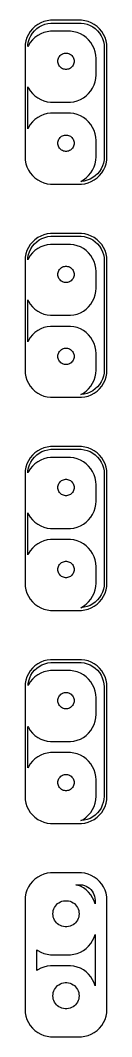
# Model space of a CAD drawing. Header units: metres. Extents: x -8 to 8, y 180 to 366.
import ezdxf

# ---------------------------------------------------------------- set-up
doc = ezdxf.new("R2010")
doc.units = ezdxf.units.M

msp = doc.modelspace()

# ---------------------------------------------------------------- linework, layer by layer
for p, q in [((-5.68712, 364.853), (-6.14484, 364.423)), ((-5.17912, 365.222), (-5.68712, 364.853)), ((-5.36839, 364.467), (-4.91121, 364.799)), ((-4.62889, 365.524), (-5.17912, 365.222)), ((-4.91121, 364.799), (-4.416, 365.072)), ((-4.04507, 365.755), (-4.62889, 365.524)), ((-4.416, 365.072), (-3.89056, 365.28)), ((-3.4369, 365.911), (-4.04507, 365.755)), ((-3.89056, 365.28), (-3.3432, 365.42)), ((-2.81395, 365.99), (-3.4369, 365.911)), ((-3.3432, 365.42), (-2.78255, 365.491)), ((2.81395, 365.99), (-2.81395, 365.99)), ((-2.78255, 365.491), (2.78255, 365.491)), ((2.78255, 365.491), (3.3432, 365.42)), ((3.4369, 365.911), (2.81395, 365.99)), ((3.3432, 365.42), (3.89056, 365.28)), ((4.04507, 365.755), (3.4369, 365.911)), ((3.89056, 365.28), (4.416, 365.072)), ((4.62889, 365.524), (4.04507, 365.755)), ((4.416, 365.072), (4.91121, 364.799)), ((5.17912, 365.222), (4.62889, 365.524)), ((4.91121, 364.799), (5.36839, 364.467)), ((5.68712, 364.853), (5.17912, 365.222)), ((6.14484, 364.423), (5.68712, 364.853)), ((-7.14888, 362.841), (-7.34291, 362.243)), ((-6.88153, 363.409), (-7.14888, 362.841)), ((-6.54507, 363.939), (-6.88153, 363.409)), ((-6.68399, 362.657), (-6.44337, 363.168)), ((-6.14484, 364.423), (-6.54507, 363.939)), ((-6.44337, 363.168), (-6.14056, 363.645)), ((-5.68712, 362.853), (-6.14484, 362.423)), ((-6.14056, 363.645), (-5.78035, 364.08)), ((-5.78035, 364.08), (-5.36839, 364.467)), ((-5.17912, 363.222), (-5.68712, 362.853)), ((-4.62889, 363.524), (-5.17912, 363.222)), ((-4.04507, 363.755), (-4.62889, 363.524)), ((-3.4369, 363.911), (-4.04507, 363.755)), ((-2.81395, 363.99), (-3.4369, 363.911)), ((0.81395, 363.99), (-2.81395, 363.99)), ((1.4369, 363.911), (0.81395, 363.99)), ((2.04507, 363.755), (1.4369, 363.911)), ((2.62889, 363.524), (2.04507, 363.755)), ((3.17912, 363.222), (2.62889, 363.524)), ((3.68712, 362.853), (3.17912, 363.222)), ((4.14484, 362.423), (3.68712, 362.853)), ((5.36839, 364.467), (5.78035, 364.08)), ((5.78035, 364.08), (6.14056, 363.645)), ((6.14056, 363.645), (6.44337, 363.168)), ((6.54507, 363.939), (6.14484, 364.423)), ((6.44337, 363.168), (6.68399, 362.657)), ((6.88153, 363.409), (6.54507, 363.939)), ((7.14888, 362.841), (6.88153, 363.409)), ((7.34291, 362.243), (7.14888, 362.841)), ((-7.46057, 361.627), (-7.5, 361)), ((-7.5, 361), (-7.5, 341)), ((-7.34291, 362.243), (-7.46057, 361.627)), ((-6.98859, 361.181), (-6.96451, 361.564)), ((-6.88153, 361.409), (-6.98859, 361.181)), ((-6.96451, 361.564), (-6.85861, 362.119)), ((-6.54507, 361.939), (-6.88153, 361.409)), ((-6.85861, 362.119), (-6.68399, 362.657)), ((-6.14484, 362.423), (-6.54507, 361.939)), ((4.54507, 361.939), (4.14484, 362.423)), ((4.88153, 361.409), (4.54507, 361.939)), ((5.14888, 360.841), (4.88153, 361.409)), ((5.34291, 360.243), (5.14888, 360.841)), ((6.68399, 362.657), (6.85861, 362.119)), ((6.85861, 362.119), (6.96451, 361.564)), ((6.96451, 361.564), (7, 361)), ((7, 361), (7, 341)), ((7.46057, 361.627), (7.34291, 362.243)), ((7.5, 361), (7.46057, 361.627)), ((7.5, 341), (7.5, 361)), ((-1.45287, 358.873), (-1.39465, 359.052)), ((-1.39465, 359.052), (-1.31445, 359.223)), ((-1.31445, 359.223), (-1.21352, 359.382)), ((-1.21352, 359.382), (-1.09344, 359.527)), ((-1.09344, 359.527), (-0.956131, 359.656)), ((-0.956131, 359.656), (-0.803726, 359.766)), ((-0.803726, 359.766), (-0.638657, 359.857)), ((-0.638657, 359.857), (-0.463516, 359.927)), ((-0.463516, 359.927), (-0.281067, 359.973)), ((-0.281067, 359.973), (-0.094177, 359.997)), ((-0.094177, 359.997), (0.094177, 359.997)), ((0.094177, 359.997), (0.281067, 359.973)), ((0.281067, 359.973), (0.463516, 359.927)), ((0.463516, 359.927), (0.638657, 359.857)), ((0.638657, 359.857), (0.803726, 359.766)), ((0.803726, 359.766), (0.956131, 359.656)), ((0.956131, 359.656), (1.09344, 359.527)), ((1.09344, 359.527), (1.21352, 359.382)), ((1.21352, 359.382), (1.31445, 359.223)), ((1.31445, 359.223), (1.39465, 359.052)), ((1.39465, 359.052), (1.45287, 358.873)), ((5.46057, 359.627), (5.34291, 360.243)), ((5.5, 359), (5.46057, 359.627)), ((5.5, 356), (5.5, 359)), ((-1.5, 358.5), (-1.48816, 358.688)), ((-1.48816, 358.312), (-1.5, 358.5)), ((-1.48816, 358.688), (-1.45287, 358.873)), ((-1.45287, 358.127), (-1.48816, 358.312)), ((-1.39465, 357.948), (-1.45287, 358.127)), ((-1.31445, 357.777), (-1.39465, 357.948)), ((-1.21352, 357.618), (-1.31445, 357.777)), ((-1.09344, 357.473), (-1.21352, 357.618)), ((-0.956131, 357.344), (-1.09344, 357.473)), ((-0.803726, 357.234), (-0.956131, 357.344)), ((-0.638657, 357.143), (-0.803726, 357.234)), ((-0.463516, 357.073), (-0.638657, 357.143)), ((0.638657, 357.143), (0.463516, 357.073)), ((0.803726, 357.234), (0.638657, 357.143)), ((0.956131, 357.344), (0.803726, 357.234)), ((1.09344, 357.473), (0.956131, 357.344)), ((1.21352, 357.618), (1.09344, 357.473)), ((1.31445, 357.777), (1.21352, 357.618)), ((1.39465, 357.948), (1.31445, 357.777)), ((1.45287, 358.127), (1.39465, 357.948)), ((1.45287, 358.873), (1.48816, 358.688)), ((1.48816, 358.312), (1.45287, 358.127)), ((1.48816, 358.688), (1.5, 358.5)), ((1.5, 358.5), (1.48816, 358.312)), ((-0.281067, 357.027), (-0.463516, 357.073)), ((-0.094177, 357.003), (-0.281067, 357.027)), ((0.094177, 357.003), (-0.094177, 357.003)), ((0.281067, 357.027), (0.094177, 357.003)), ((0.463516, 357.073), (0.281067, 357.027)), ((5.34291, 354.757), (5.46057, 355.373)), ((5.46057, 355.373), (5.5, 356)), ((-7, 346.157), (-7, 353.843)), ((-7, 353.843), (-6.88153, 353.591)), ((-6.88153, 353.591), (-6.54507, 353.061)), ((4.54507, 353.061), (4.88153, 353.591)), ((4.88153, 353.591), (5.14888, 354.159)), ((5.14888, 354.159), (5.34291, 354.757)), ((-6.54507, 353.061), (-6.14484, 352.577)), ((-6.14484, 352.577), (-5.68712, 352.147)), ((-5.68712, 352.147), (-5.17912, 351.778)), ((-5.17912, 351.778), (-4.62889, 351.476)), ((2.62889, 351.476), (3.17912, 351.778)), ((3.17912, 351.778), (3.68712, 352.147)), ((3.68712, 352.147), (4.14484, 352.577)), ((4.14484, 352.577), (4.54507, 353.061)), ((-4.62889, 351.476), (-4.04507, 351.245)), ((-4.04507, 351.245), (-3.4369, 351.089)), ((-3.4369, 351.089), (-2.81395, 351.01)), ((-2.81395, 351.01), (0.81395, 351.01)), ((0.81395, 351.01), (1.4369, 351.089)), ((1.4369, 351.089), (2.04507, 351.245)), ((2.04507, 351.245), (2.62889, 351.476)), ((-5.68712, 347.853), (-6.14484, 347.423)), ((-5.17912, 348.222), (-5.68712, 347.853)), ((-4.62889, 348.524), (-5.17912, 348.222)), ((-4.04507, 348.755), (-4.62889, 348.524)), ((-3.4369, 348.911), (-4.04507, 348.755)), ((-2.81395, 348.99), (-3.4369, 348.911)), ((0.81395, 348.99), (-2.81395, 348.99)), ((1.4369, 348.911), (0.81395, 348.99)), ((2.04507, 348.755), (1.4369, 348.911)), ((2.62889, 348.524), (2.04507, 348.755)), ((3.17912, 348.222), (2.62889, 348.524)), ((3.68712, 347.853), (3.17912, 348.222)), ((4.14484, 347.423), (3.68712, 347.853)), ((-6.88153, 346.409), (-7, 346.157)), ((-6.54507, 346.939), (-6.88153, 346.409)), ((-6.14484, 347.423), (-6.54507, 346.939)), ((4.54507, 346.939), (4.14484, 347.423)), ((4.88153, 346.409), (4.54507, 346.939)), ((5.14888, 345.841), (4.88153, 346.409)), ((-1.39465, 344.052), (-1.31445, 344.223)), ((-1.31445, 344.223), (-1.21352, 344.382)), ((-1.21352, 344.382), (-1.09344, 344.527)), ((-1.09344, 344.527), (-0.956131, 344.656)), ((-0.956131, 344.656), (-0.803726, 344.766)), ((-0.803726, 344.766), (-0.638657, 344.857)), ((-0.638657, 344.857), (-0.463516, 344.927)), ((-0.463516, 344.927), (-0.281067, 344.973)), ((-0.281067, 344.973), (-0.094177, 344.997)), ((-0.094177, 344.997), (0.094177, 344.997)), ((0.094177, 344.997), (0.281067, 344.973)), ((0.281067, 344.973), (0.463516, 344.927)), ((0.463516, 344.927), (0.638657, 344.857)), ((0.638657, 344.857), (0.803726, 344.766)), ((0.803726, 344.766), (0.956131, 344.656)), ((0.956131, 344.656), (1.09344, 344.527)), ((1.09344, 344.527), (1.21352, 344.382)), ((1.21352, 344.382), (1.31445, 344.223)), ((1.31445, 344.223), (1.39465, 344.052)), ((5.34291, 345.243), (5.14888, 345.841)), ((5.46057, 344.627), (5.34291, 345.243)), ((5.5, 344), (5.46057, 344.627)), ((-1.5, 343.5), (-1.48816, 343.688)), ((-1.48816, 343.312), (-1.5, 343.5)), ((-1.48816, 343.688), (-1.45287, 343.873)), ((-1.45287, 343.127), (-1.48816, 343.312)), ((-1.45287, 343.873), (-1.39465, 344.052)), ((-1.39465, 342.948), (-1.45287, 343.127)), ((-1.31445, 342.777), (-1.39465, 342.948)), ((-1.21352, 342.618), (-1.31445, 342.777)), ((-1.09344, 342.473), (-1.21352, 342.618)), ((-0.956131, 342.344), (-1.09344, 342.473)), ((-0.803726, 342.234), (-0.956131, 342.344)), ((-0.638657, 342.143), (-0.803726, 342.234)), ((0.803726, 342.234), (0.638657, 342.143)), ((0.956131, 342.344), (0.803726, 342.234)), ((1.09344, 342.473), (0.956131, 342.344)), ((1.21352, 342.618), (1.09344, 342.473)), ((1.31445, 342.777), (1.21352, 342.618)), ((1.39465, 342.948), (1.31445, 342.777)), ((1.39465, 344.052), (1.45287, 343.873)), ((1.45287, 343.127), (1.39465, 342.948)), ((1.45287, 343.873), (1.48816, 343.688)), ((1.48816, 343.312), (1.45287, 343.127)), ((1.48816, 343.688), (1.5, 343.5)), ((1.5, 343.5), (1.48816, 343.312)), ((5.5, 341), (5.5, 344)), ((-7.5, 341), (-7.46057, 340.373)), ((-7.46057, 340.373), (-7.34291, 339.757)), ((-0.463516, 342.073), (-0.638657, 342.143)), ((-0.281067, 342.027), (-0.463516, 342.073)), ((-0.094177, 342.003), (-0.281067, 342.027)), ((0.094177, 342.003), (-0.094177, 342.003)), ((0.281067, 342.027), (0.094177, 342.003)), ((0.463516, 342.073), (0.281067, 342.027)), ((0.638657, 342.143), (0.463516, 342.073)), ((5.34291, 339.757), (5.46057, 340.373)), ((5.46057, 340.373), (5.5, 341)), ((6.96451, 340.436), (6.85861, 339.881)), ((7, 341), (6.96451, 340.436)), ((7.34291, 339.757), (7.46057, 340.373)), ((7.46057, 340.373), (7.5, 341)), ((-7.34291, 339.757), (-7.14888, 339.159)), ((-7.14888, 339.159), (-6.88153, 338.591)), ((-6.88153, 338.591), (-6.54507, 338.061)), ((4.54507, 338.061), (4.88153, 338.591)), ((4.88153, 338.591), (5.14888, 339.159)), ((5.14888, 339.159), (5.34291, 339.757)), ((6.44337, 338.832), (6.14056, 338.355)), ((6.68399, 339.343), (6.44337, 338.832)), ((6.54507, 338.061), (6.88153, 338.591)), ((6.85861, 339.881), (6.68399, 339.343)), ((6.88153, 338.591), (7.14888, 339.159)), ((7.14888, 339.159), (7.34291, 339.757)), ((-6.54507, 338.061), (-6.14484, 337.577)), ((-6.14484, 337.577), (-5.68712, 337.147)), ((-5.68712, 337.147), (-5.17912, 336.778)), ((-5.17912, 336.778), (-4.62889, 336.476)), ((2.68895, 336.509), (3.17912, 336.778)), ((3.17912, 336.778), (3.68712, 337.147)), ((3.89056, 336.72), (3.3432, 336.58)), ((3.68712, 337.147), (4.14484, 337.577)), ((4.416, 336.928), (3.89056, 336.72)), ((4.14484, 337.577), (4.54507, 338.061)), ((4.91121, 337.201), (4.416, 336.928)), ((4.62889, 336.476), (5.17912, 336.778)), ((5.36839, 337.533), (4.91121, 337.201)), ((5.17912, 336.778), (5.68712, 337.147)), ((5.78035, 337.92), (5.36839, 337.533)), ((5.68712, 337.147), (6.14484, 337.577)), ((6.14056, 338.355), (5.78035, 337.92)), ((6.14484, 337.577), (6.54507, 338.061)), ((-4.62889, 336.476), (-4.04507, 336.245)), ((-4.04507, 336.245), (-3.4369, 336.089)), ((-3.4369, 336.089), (-2.81395, 336.01)), ((-2.81395, 336.01), (2.81395, 336.01)), ((2.78255, 336.509), (2.68895, 336.509)), ((3.3432, 336.58), (2.78255, 336.509)), ((2.81395, 336.01), (3.4369, 336.089)), ((3.4369, 336.089), (4.04507, 336.245)), ((4.04507, 336.245), (4.62889, 336.476)), ((-5.68712, 325.853), (-6.14484, 325.423)), ((-5.78035, 325.08), (-5.36839, 325.467)), ((-5.17912, 326.222), (-5.68712, 325.853)), ((-5.36839, 325.467), (-4.91121, 325.799)), ((-4.62889, 326.524), (-5.17912, 326.222)), ((-4.91121, 325.799), (-4.416, 326.072)), ((-4.04507, 326.755), (-4.62889, 326.524)), ((-4.416, 326.072), (-3.89056, 326.28)), ((-3.4369, 326.911), (-4.04507, 326.755)), ((-3.89056, 326.28), (-3.3432, 326.42)), ((-2.81395, 326.99), (-3.4369, 326.911)), ((-3.3432, 326.42), (-2.78255, 326.491)), ((2.81395, 326.99), (-2.81395, 326.99)), ((-2.78255, 326.491), (2.78255, 326.491)), ((2.78255, 326.491), (3.3432, 326.42)), ((3.4369, 326.911), (2.81395, 326.99)), ((3.3432, 326.42), (3.89056, 326.28)), ((4.04507, 326.755), (3.4369, 326.911)), ((3.89056, 326.28), (4.416, 326.072)), ((4.62889, 326.524), (4.04507, 326.755)), ((4.416, 326.072), (4.91121, 325.799)), ((5.17912, 326.222), (4.62889, 326.524)), ((4.91121, 325.799), (5.36839, 325.467)), ((5.68712, 325.853), (5.17912, 326.222)), ((5.36839, 325.467), (5.78035, 325.08)), ((6.14484, 325.423), (5.68712, 325.853)), ((-7.14888, 323.841), (-7.34291, 323.243)), ((-6.88153, 324.409), (-7.14888, 323.841)), ((-6.54507, 324.939), (-6.88153, 324.409)), ((-6.85861, 323.119), (-6.68399, 323.657)), ((-6.68399, 323.657), (-6.44337, 324.168)), ((-6.14484, 325.423), (-6.54507, 324.939)), ((-6.44337, 324.168), (-6.14056, 324.645)), ((-5.68712, 323.853), (-6.14484, 323.423)), ((-6.14056, 324.645), (-5.78035, 325.08)), ((-5.17912, 324.222), (-5.68712, 323.853)), ((-4.62889, 324.524), (-5.17912, 324.222)), ((-4.04507, 324.755), (-4.62889, 324.524)), ((-3.4369, 324.911), (-4.04507, 324.755)), ((-2.81395, 324.99), (-3.4369, 324.911)), ((0.81395, 324.99), (-2.81395, 324.99)), ((1.4369, 324.911), (0.81395, 324.99)), ((2.04507, 324.755), (1.4369, 324.911)), ((2.62889, 324.524), (2.04507, 324.755)), ((3.17912, 324.222), (2.62889, 324.524)), ((3.68712, 323.853), (3.17912, 324.222)), ((4.14484, 323.423), (3.68712, 323.853)), ((5.78035, 325.08), (6.14056, 324.645)), ((6.14056, 324.645), (6.44337, 324.168)), ((6.54507, 324.939), (6.14484, 325.423)), ((6.44337, 324.168), (6.68399, 323.657)), ((6.88153, 324.409), (6.54507, 324.939)), ((6.68399, 323.657), (6.85861, 323.119)), ((7.14888, 323.841), (6.88153, 324.409)), ((7.34291, 323.243), (7.14888, 323.841)), ((-7.46057, 322.627), (-7.5, 322)), ((-7.5, 322), (-7.5, 302)), ((-7.34291, 323.243), (-7.46057, 322.627)), ((-6.98859, 322.181), (-6.96451, 322.564)), ((-6.88153, 322.409), (-6.98859, 322.181)), ((-6.96451, 322.564), (-6.85861, 323.119)), ((-6.54507, 322.939), (-6.88153, 322.409)), ((-6.14484, 323.423), (-6.54507, 322.939)), ((4.54507, 322.939), (4.14484, 323.423)), ((4.88153, 322.409), (4.54507, 322.939)), ((5.14888, 321.841), (4.88153, 322.409)), ((5.34291, 321.243), (5.14888, 321.841)), ((6.85861, 323.119), (6.96451, 322.564)), ((6.96451, 322.564), (7, 322)), ((7, 322), (7, 302)), ((7.46057, 322.627), (7.34291, 323.243)), ((7.5, 322), (7.46057, 322.627)), ((7.5, 302), (7.5, 322)), ((-1.45287, 319.873), (-1.39465, 320.052)), ((-1.39465, 320.052), (-1.31445, 320.223)), ((-1.31445, 320.223), (-1.21352, 320.382)), ((-1.21352, 320.382), (-1.09344, 320.527)), ((-1.09344, 320.527), (-0.956131, 320.656)), ((-0.956131, 320.656), (-0.803726, 320.766)), ((-0.803726, 320.766), (-0.638657, 320.857)), ((-0.638657, 320.857), (-0.463516, 320.927)), ((-0.463516, 320.927), (-0.281067, 320.973)), ((-0.281067, 320.973), (-0.094177, 320.997)), ((-0.094177, 320.997), (0.094177, 320.997)), ((0.094177, 320.997), (0.281067, 320.973)), ((0.281067, 320.973), (0.463516, 320.927)), ((0.463516, 320.927), (0.638657, 320.857)), ((0.638657, 320.857), (0.803726, 320.766)), ((0.803726, 320.766), (0.956131, 320.656)), ((0.956131, 320.656), (1.09344, 320.527)), ((1.09344, 320.527), (1.21352, 320.382)), ((1.21352, 320.382), (1.31445, 320.223)), ((1.31445, 320.223), (1.39465, 320.052)), ((1.39465, 320.052), (1.45287, 319.873)), ((5.46057, 320.627), (5.34291, 321.243)), ((5.5, 320), (5.46057, 320.627)), ((5.5, 317), (5.5, 320)), ((-1.5, 319.5), (-1.48816, 319.688)), ((-1.48816, 319.312), (-1.5, 319.5)), ((-1.48816, 319.688), (-1.45287, 319.873)), ((-1.45287, 319.127), (-1.48816, 319.312)), ((-1.39465, 318.948), (-1.45287, 319.127)), ((-1.31445, 318.777), (-1.39465, 318.948)), ((-1.21352, 318.618), (-1.31445, 318.777)), ((-1.09344, 318.473), (-1.21352, 318.618)), ((-0.956131, 318.344), (-1.09344, 318.473)), ((-0.803726, 318.234), (-0.956131, 318.344)), ((-0.638657, 318.143), (-0.803726, 318.234)), ((-0.463516, 318.073), (-0.638657, 318.143)), ((-0.281067, 318.027), (-0.463516, 318.073)), ((-0.094177, 318.003), (-0.281067, 318.027)), ((0.281067, 318.027), (0.094177, 318.003)), ((0.463516, 318.073), (0.281067, 318.027)), ((0.638657, 318.143), (0.463516, 318.073)), ((0.803726, 318.234), (0.638657, 318.143)), ((0.956131, 318.344), (0.803726, 318.234)), ((1.09344, 318.473), (0.956131, 318.344)), ((1.21352, 318.618), (1.09344, 318.473)), ((1.31445, 318.777), (1.21352, 318.618)), ((1.39465, 318.948), (1.31445, 318.777)), ((1.45287, 319.127), (1.39465, 318.948)), ((1.45287, 319.873), (1.48816, 319.688)), ((1.48816, 319.312), (1.45287, 319.127)), ((1.48816, 319.688), (1.5, 319.5)), ((1.5, 319.5), (1.48816, 319.312)), ((0.094177, 318.003), (-0.094177, 318.003)), ((5.34291, 315.757), (5.46057, 316.373)), ((5.46057, 316.373), (5.5, 317)), ((-7, 307.157), (-7, 314.843)), ((-7, 314.843), (-6.88153, 314.591)), ((-6.88153, 314.591), (-6.54507, 314.061)), ((4.54507, 314.061), (4.88153, 314.591)), ((4.88153, 314.591), (5.14888, 315.159)), ((5.14888, 315.159), (5.34291, 315.757)), ((-6.54507, 314.061), (-6.14484, 313.577)), ((-6.14484, 313.577), (-5.68712, 313.147)), ((-5.68712, 313.147), (-5.17912, 312.778)), ((-5.17912, 312.778), (-4.62889, 312.476)), ((-4.62889, 312.476), (-4.04507, 312.245)), ((2.04507, 312.245), (2.62889, 312.476)), ((2.62889, 312.476), (3.17912, 312.778)), ((3.17912, 312.778), (3.68712, 313.147)), ((3.68712, 313.147), (4.14484, 313.577)), ((4.14484, 313.577), (4.54507, 314.061)), ((-4.04507, 312.245), (-3.4369, 312.089)), ((-3.4369, 312.089), (-2.81395, 312.01)), ((-2.81395, 312.01), (0.81395, 312.01)), ((0.81395, 312.01), (1.4369, 312.089)), ((1.4369, 312.089), (2.04507, 312.245)), ((-5.68712, 308.853), (-6.14484, 308.423)), ((-5.17912, 309.222), (-5.68712, 308.853)), ((-4.62889, 309.524), (-5.17912, 309.222)), ((-4.04507, 309.755), (-4.62889, 309.524)), ((-3.4369, 309.911), (-4.04507, 309.755)), ((-2.81395, 309.99), (-3.4369, 309.911)), ((0.81395, 309.99), (-2.81395, 309.99)), ((1.4369, 309.911), (0.81395, 309.99)), ((2.04507, 309.755), (1.4369, 309.911)), ((2.62889, 309.524), (2.04507, 309.755)), ((3.17912, 309.222), (2.62889, 309.524)), ((3.68712, 308.853), (3.17912, 309.222)), ((4.14484, 308.423), (3.68712, 308.853)), ((-6.88153, 307.409), (-7, 307.157)), ((-6.54507, 307.939), (-6.88153, 307.409)), ((-6.14484, 308.423), (-6.54507, 307.939)), ((4.54507, 307.939), (4.14484, 308.423)), ((4.88153, 307.409), (4.54507, 307.939)), ((5.14888, 306.841), (4.88153, 307.409)), ((-1.45287, 304.873), (-1.39465, 305.052)), ((-1.39465, 305.052), (-1.31445, 305.223)), ((-1.31445, 305.223), (-1.21352, 305.382)), ((-1.21352, 305.382), (-1.09344, 305.527)), ((-1.09344, 305.527), (-0.956131, 305.656)), ((-0.956131, 305.656), (-0.803726, 305.766)), ((-0.803726, 305.766), (-0.638657, 305.857)), ((-0.638657, 305.857), (-0.463516, 305.927)), ((-0.463516, 305.927), (-0.281067, 305.973)), ((-0.281067, 305.973), (-0.094177, 305.997)), ((-0.094177, 305.997), (0.094177, 305.997)), ((0.094177, 305.997), (0.281067, 305.973)), ((0.281067, 305.973), (0.463516, 305.927)), ((0.463516, 305.927), (0.638657, 305.857)), ((0.638657, 305.857), (0.803726, 305.766)), ((0.803726, 305.766), (0.956131, 305.656)), ((0.956131, 305.656), (1.09344, 305.527)), ((1.09344, 305.527), (1.21352, 305.382)), ((1.21352, 305.382), (1.31445, 305.223)), ((1.31445, 305.223), (1.39465, 305.052)), ((1.39465, 305.052), (1.45287, 304.873)), ((5.34291, 306.243), (5.14888, 306.841)), ((5.46057, 305.627), (5.34291, 306.243)), ((5.5, 305), (5.46057, 305.627)), ((-1.5, 304.5), (-1.48816, 304.688)), ((-1.48816, 304.312), (-1.5, 304.5)), ((-1.48816, 304.688), (-1.45287, 304.873)), ((-1.45287, 304.127), (-1.48816, 304.312)), ((-1.39465, 303.948), (-1.45287, 304.127)), ((-1.31445, 303.777), (-1.39465, 303.948)), ((-1.21352, 303.618), (-1.31445, 303.777)), ((-1.09344, 303.473), (-1.21352, 303.618)), ((-0.956131, 303.344), (-1.09344, 303.473)), ((-0.803726, 303.234), (-0.956131, 303.344)), ((-0.638657, 303.143), (-0.803726, 303.234)), ((0.803726, 303.234), (0.638657, 303.143)), ((0.956131, 303.344), (0.803726, 303.234)), ((1.09344, 303.473), (0.956131, 303.344)), ((1.21352, 303.618), (1.09344, 303.473)), ((1.31445, 303.777), (1.21352, 303.618)), ((1.39465, 303.948), (1.31445, 303.777)), ((1.45287, 304.127), (1.39465, 303.948)), ((1.45287, 304.873), (1.48816, 304.688)), ((1.48816, 304.312), (1.45287, 304.127)), ((1.48816, 304.688), (1.5, 304.5)), ((1.5, 304.5), (1.48816, 304.312)), ((5.5, 302), (5.5, 305)), ((-7.5, 302), (-7.46057, 301.373)), ((-7.46057, 301.373), (-7.34291, 300.757)), ((-0.463516, 303.073), (-0.638657, 303.143)), ((-0.281067, 303.027), (-0.463516, 303.073)), ((-0.094177, 303.003), (-0.281067, 303.027)), ((0.094177, 303.003), (-0.094177, 303.003)), ((0.281067, 303.027), (0.094177, 303.003)), ((0.463516, 303.073), (0.281067, 303.027)), ((0.638657, 303.143), (0.463516, 303.073)), ((5.34291, 300.757), (5.46057, 301.373)), ((5.46057, 301.373), (5.5, 302)), ((6.96451, 301.436), (6.85861, 300.881)), ((7, 302), (6.96451, 301.436)), ((7.34291, 300.757), (7.46057, 301.373)), ((7.46057, 301.373), (7.5, 302)), ((-7.34291, 300.757), (-7.14888, 300.159)), ((-7.14888, 300.159), (-6.88153, 299.591)), ((-6.88153, 299.591), (-6.54507, 299.061)), ((4.54507, 299.061), (4.88153, 299.591)), ((4.88153, 299.591), (5.14888, 300.159)), ((5.14888, 300.159), (5.34291, 300.757)), ((6.44337, 299.832), (6.14056, 299.355)), ((6.68399, 300.343), (6.44337, 299.832)), ((6.54507, 299.061), (6.88153, 299.591)), ((6.85861, 300.881), (6.68399, 300.343)), ((6.88153, 299.591), (7.14888, 300.159)), ((7.14888, 300.159), (7.34291, 300.757)), ((-6.54507, 299.061), (-6.14484, 298.577)), ((-6.14484, 298.577), (-5.68712, 298.147)), ((-5.68712, 298.147), (-5.17912, 297.778)), ((-5.17912, 297.778), (-4.62889, 297.476)), ((2.68895, 297.509), (3.17912, 297.778)), ((3.3432, 297.58), (2.78255, 297.509)), ((3.17912, 297.778), (3.68712, 298.147)), ((3.89056, 297.72), (3.3432, 297.58)), ((3.68712, 298.147), (4.14484, 298.577)), ((4.416, 297.928), (3.89056, 297.72)), ((4.14484, 298.577), (4.54507, 299.061)), ((4.91121, 298.201), (4.416, 297.928)), ((4.62889, 297.476), (5.17912, 297.778)), ((5.36839, 298.533), (4.91121, 298.201)), ((5.17912, 297.778), (5.68712, 298.147)), ((5.78035, 298.92), (5.36839, 298.533)), ((5.68712, 298.147), (6.14484, 298.577)), ((6.14056, 299.355), (5.78035, 298.92)), ((6.14484, 298.577), (6.54507, 299.061)), ((-4.62889, 297.476), (-4.04507, 297.245)), ((-4.04507, 297.245), (-3.4369, 297.089)), ((-3.4369, 297.089), (-2.81395, 297.01)), ((-2.81395, 297.01), (2.81395, 297.01)), ((2.78255, 297.509), (2.68895, 297.509)), ((2.81395, 297.01), (3.4369, 297.089)), ((3.4369, 297.089), (4.04507, 297.245)), ((4.04507, 297.245), (4.62889, 297.476)), ((-6.14484, 286.423), (-6.54507, 285.939)), ((-5.68712, 286.853), (-6.14484, 286.423)), ((-5.78035, 286.08), (-5.36839, 286.467)), ((-5.17912, 287.222), (-5.68712, 286.853)), ((-5.36839, 286.467), (-4.91121, 286.799)), ((-4.62889, 287.524), (-5.17912, 287.222)), ((-4.91121, 286.799), (-4.416, 287.072)), ((-4.04507, 287.755), (-4.62889, 287.524)), ((-4.416, 287.072), (-3.89056, 287.28)), ((-3.4369, 287.911), (-4.04507, 287.755)), ((-3.89056, 287.28), (-3.3432, 287.42)), ((-2.81395, 287.99), (-3.4369, 287.911)), ((-3.3432, 287.42), (-2.78255, 287.491)), ((2.81395, 287.99), (-2.81395, 287.99)), ((-2.78255, 287.491), (2.78255, 287.491)), ((2.78255, 287.491), (3.3432, 287.42)), ((3.4369, 287.911), (2.81395, 287.99)), ((3.3432, 287.42), (3.89056, 287.28)), ((4.04507, 287.755), (3.4369, 287.911)), ((3.89056, 287.28), (4.416, 287.072)), ((4.62889, 287.524), (4.04507, 287.755)), ((4.416, 287.072), (4.91121, 286.799)), ((5.17912, 287.222), (4.62889, 287.524)), ((4.91121, 286.799), (5.36839, 286.467)), ((5.68712, 286.853), (5.17912, 287.222)), ((5.36839, 286.467), (5.78035, 286.08)), ((6.14484, 286.423), (5.68712, 286.853)), ((6.54507, 285.939), (6.14484, 286.423)), ((-7.14888, 284.841), (-7.34291, 284.243)), ((-6.88153, 285.409), (-7.14888, 284.841)), ((-6.54507, 285.939), (-6.88153, 285.409)), ((-6.85861, 284.119), (-6.68399, 284.657)), ((-6.68399, 284.657), (-6.44337, 285.168)), ((-6.44337, 285.168), (-6.14056, 285.645)), ((-5.68712, 284.853), (-6.14484, 284.423)), ((-6.14056, 285.645), (-5.78035, 286.08)), ((-5.17912, 285.222), (-5.68712, 284.853)), ((-4.62889, 285.524), (-5.17912, 285.222)), ((-4.04507, 285.755), (-4.62889, 285.524)), ((-3.4369, 285.911), (-4.04507, 285.755)), ((-2.81395, 285.99), (-3.4369, 285.911)), ((0.81395, 285.99), (-2.81395, 285.99)), ((1.4369, 285.911), (0.81395, 285.99)), ((2.04507, 285.755), (1.4369, 285.911)), ((2.62889, 285.524), (2.04507, 285.755)), ((3.17912, 285.222), (2.62889, 285.524)), ((3.68712, 284.853), (3.17912, 285.222)), ((4.14484, 284.423), (3.68712, 284.853)), ((5.78035, 286.08), (6.14056, 285.645)), ((6.14056, 285.645), (6.44337, 285.168)), ((6.44337, 285.168), (6.68399, 284.657)), ((6.88153, 285.409), (6.54507, 285.939)), ((6.68399, 284.657), (6.85861, 284.119)), ((7.14888, 284.841), (6.88153, 285.409)), ((7.34291, 284.243), (7.14888, 284.841)), ((-7.46057, 283.627), (-7.5, 283)), ((-7.5, 283), (-7.5, 263)), ((-7.34291, 284.243), (-7.46057, 283.627)), ((-6.98859, 283.181), (-6.96451, 283.564)), ((-6.88153, 283.409), (-6.98859, 283.181)), ((-6.96451, 283.564), (-6.85861, 284.119)), ((-6.54507, 283.939), (-6.88153, 283.409)), ((-6.14484, 284.423), (-6.54507, 283.939)), ((4.54507, 283.939), (4.14484, 284.423)), ((4.88153, 283.409), (4.54507, 283.939)), ((5.14888, 282.841), (4.88153, 283.409)), ((5.34291, 282.243), (5.14888, 282.841)), ((6.85861, 284.119), (6.96451, 283.564)), ((6.96451, 283.564), (7, 283)), ((7, 283), (7, 263)), ((7.46057, 283.627), (7.34291, 284.243)), ((7.5, 283), (7.46057, 283.627)), ((7.5, 263), (7.5, 283)), ((-1.48816, 280.688), (-1.45287, 280.873)), ((-1.45287, 280.873), (-1.39465, 281.052)), ((-1.39465, 281.052), (-1.31445, 281.223)), ((-1.31445, 281.223), (-1.21352, 281.382)), ((-1.21352, 281.382), (-1.09344, 281.527)), ((-1.09344, 281.527), (-0.956131, 281.656)), ((-0.956131, 281.656), (-0.803726, 281.766)), ((-0.803726, 281.766), (-0.638657, 281.857)), ((-0.638657, 281.857), (-0.463516, 281.927)), ((-0.463516, 281.927), (-0.281067, 281.973)), ((-0.281067, 281.973), (-0.094177, 281.997)), ((-0.094177, 281.997), (0.094177, 281.997)), ((0.094177, 281.997), (0.281067, 281.973)), ((0.281067, 281.973), (0.463516, 281.927)), ((0.463516, 281.927), (0.638657, 281.857)), ((0.638657, 281.857), (0.803726, 281.766)), ((0.803726, 281.766), (0.956131, 281.656)), ((0.956131, 281.656), (1.09344, 281.527)), ((1.09344, 281.527), (1.21352, 281.382)), ((1.21352, 281.382), (1.31445, 281.223)), ((1.31445, 281.223), (1.39465, 281.052)), ((1.39465, 281.052), (1.45287, 280.873)), ((1.45287, 280.873), (1.48816, 280.688)), ((5.46057, 281.627), (5.34291, 282.243)), ((5.5, 281), (5.46057, 281.627)), ((5.5, 278), (5.5, 281)), ((-1.5, 280.5), (-1.48816, 280.688)), ((-1.48816, 280.312), (-1.5, 280.5)), ((-1.45287, 280.127), (-1.48816, 280.312)), ((-1.39465, 279.948), (-1.45287, 280.127)), ((-1.31445, 279.777), (-1.39465, 279.948)), ((-1.21352, 279.618), (-1.31445, 279.777)), ((-1.09344, 279.473), (-1.21352, 279.618)), ((-0.956131, 279.344), (-1.09344, 279.473)), ((-0.803726, 279.234), (-0.956131, 279.344)), ((-0.638657, 279.143), (-0.803726, 279.234)), ((-0.463516, 279.073), (-0.638657, 279.143)), ((-0.281067, 279.027), (-0.463516, 279.073)), ((-0.094177, 279.003), (-0.281067, 279.027)), ((0.094177, 279.003), (-0.094177, 279.003)), ((0.281067, 279.027), (0.094177, 279.003)), ((0.463516, 279.073), (0.281067, 279.027)), ((0.638657, 279.143), (0.463516, 279.073)), ((0.803726, 279.234), (0.638657, 279.143)), ((0.956131, 279.344), (0.803726, 279.234)), ((1.09344, 279.473), (0.956131, 279.344)), ((1.21352, 279.618), (1.09344, 279.473)), ((1.31445, 279.777), (1.21352, 279.618)), ((1.39465, 279.948), (1.31445, 279.777)), ((1.45287, 280.127), (1.39465, 279.948)), ((1.48816, 280.312), (1.45287, 280.127)), ((1.48816, 280.688), (1.5, 280.5)), ((1.5, 280.5), (1.48816, 280.312)), ((5.34291, 276.757), (5.46057, 277.373)), ((5.46057, 277.373), (5.5, 278)), ((-7, 268.157), (-7, 275.843)), ((-7, 275.843), (-6.88153, 275.591)), ((-6.88153, 275.591), (-6.54507, 275.061)), ((4.54507, 275.061), (4.88153, 275.591)), ((4.88153, 275.591), (5.14888, 276.159)), ((5.14888, 276.159), (5.34291, 276.757)), ((-6.54507, 275.061), (-6.14484, 274.577)), ((-6.14484, 274.577), (-5.68712, 274.147)), ((-5.68712, 274.147), (-5.17912, 273.778)), ((-5.17912, 273.778), (-4.62889, 273.476)), ((-4.62889, 273.476), (-4.04507, 273.245)), ((2.04507, 273.245), (2.62889, 273.476)), ((2.62889, 273.476), (3.17912, 273.778)), ((3.17912, 273.778), (3.68712, 274.147)), ((3.68712, 274.147), (4.14484, 274.577)), ((4.14484, 274.577), (4.54507, 275.061)), ((-4.04507, 273.245), (-3.4369, 273.089)), ((-3.4369, 273.089), (-2.81395, 273.01)), ((-2.81395, 273.01), (0.81395, 273.01)), ((0.81395, 273.01), (1.4369, 273.089)), ((1.4369, 273.089), (2.04507, 273.245)), ((-5.68712, 269.853), (-6.14484, 269.423)), ((-5.17912, 270.222), (-5.68712, 269.853)), ((-4.62889, 270.524), (-5.17912, 270.222)), ((-4.04507, 270.755), (-4.62889, 270.524)), ((-3.4369, 270.911), (-4.04507, 270.755)), ((-2.81395, 270.99), (-3.4369, 270.911)), ((0.81395, 270.99), (-2.81395, 270.99)), ((1.4369, 270.911), (0.81395, 270.99)), ((2.04507, 270.755), (1.4369, 270.911)), ((2.62889, 270.524), (2.04507, 270.755)), ((3.17912, 270.222), (2.62889, 270.524)), ((3.68712, 269.853), (3.17912, 270.222)), ((4.14484, 269.423), (3.68712, 269.853)), ((-6.88153, 268.409), (-7, 268.157)), ((-6.54507, 268.939), (-6.88153, 268.409)), ((-6.14484, 269.423), (-6.54507, 268.939)), ((4.54507, 268.939), (4.14484, 269.423)), ((4.88153, 268.409), (4.54507, 268.939)), ((5.14888, 267.841), (4.88153, 268.409)), ((5.34291, 267.243), (5.14888, 267.841)), ((-1.45287, 265.873), (-1.39465, 266.052)), ((-1.39465, 266.052), (-1.31445, 266.223)), ((-1.31445, 266.223), (-1.21352, 266.382)), ((-1.21352, 266.382), (-1.09344, 266.527)), ((-1.09344, 266.527), (-0.956131, 266.656)), ((-0.956131, 266.656), (-0.803726, 266.766)), ((-0.803726, 266.766), (-0.638657, 266.857)), ((-0.638657, 266.857), (-0.463516, 266.927)), ((-0.463516, 266.927), (-0.281067, 266.973)), ((-0.281067, 266.973), (-0.094177, 266.997)), ((-0.094177, 266.997), (0.094177, 266.997)), ((0.094177, 266.997), (0.281067, 266.973)), ((0.281067, 266.973), (0.463516, 266.927)), ((0.463516, 266.927), (0.638657, 266.857)), ((0.638657, 266.857), (0.803726, 266.766)), ((0.803726, 266.766), (0.956131, 266.656)), ((0.956131, 266.656), (1.09344, 266.527)), ((1.09344, 266.527), (1.21352, 266.382)), ((1.21352, 266.382), (1.31445, 266.223)), ((1.31445, 266.223), (1.39465, 266.052)), ((1.39465, 266.052), (1.45287, 265.873)), ((5.46057, 266.627), (5.34291, 267.243)), ((5.5, 266), (5.46057, 266.627)), ((5.5, 263), (5.5, 266)), ((-1.5, 265.5), (-1.48816, 265.688)), ((-1.48816, 265.312), (-1.5, 265.5)), ((-1.48816, 265.688), (-1.45287, 265.873)), ((-1.45287, 265.127), (-1.48816, 265.312)), ((-1.39465, 264.948), (-1.45287, 265.127)), ((-1.31445, 264.777), (-1.39465, 264.948)), ((-1.21352, 264.618), (-1.31445, 264.777)), ((-1.09344, 264.473), (-1.21352, 264.618)), ((-0.956131, 264.344), (-1.09344, 264.473)), ((-0.803726, 264.234), (-0.956131, 264.344)), ((-0.638657, 264.143), (-0.803726, 264.234)), ((-0.463516, 264.073), (-0.638657, 264.143)), ((0.638657, 264.143), (0.463516, 264.073)), ((0.803726, 264.234), (0.638657, 264.143)), ((0.956131, 264.344), (0.803726, 264.234)), ((1.09344, 264.473), (0.956131, 264.344)), ((1.21352, 264.618), (1.09344, 264.473)), ((1.31445, 264.777), (1.21352, 264.618)), ((1.39465, 264.948), (1.31445, 264.777)), ((1.45287, 265.127), (1.39465, 264.948)), ((1.45287, 265.873), (1.48816, 265.688)), ((1.48816, 265.312), (1.45287, 265.127)), ((1.48816, 265.688), (1.5, 265.5)), ((1.5, 265.5), (1.48816, 265.312)), ((-7.5, 263), (-7.46057, 262.373)), ((-7.46057, 262.373), (-7.34291, 261.757)), ((-0.281067, 264.027), (-0.463516, 264.073)), ((-0.094177, 264.003), (-0.281067, 264.027)), ((0.094177, 264.003), (-0.094177, 264.003)), ((0.281067, 264.027), (0.094177, 264.003)), ((0.463516, 264.073), (0.281067, 264.027)), ((5.34291, 261.757), (5.46057, 262.373)), ((5.46057, 262.373), (5.5, 263)), ((6.96451, 262.436), (6.85861, 261.881)), ((7, 263), (6.96451, 262.436)), ((7.34291, 261.757), (7.46057, 262.373)), ((7.46057, 262.373), (7.5, 263)), ((-7.34291, 261.757), (-7.14888, 261.159)), ((-7.14888, 261.159), (-6.88153, 260.591)), ((-6.88153, 260.591), (-6.54507, 260.061)), ((4.54507, 260.061), (4.88153, 260.591)), ((4.88153, 260.591), (5.14888, 261.159)), ((5.14888, 261.159), (5.34291, 261.757)), ((6.44337, 260.832), (6.14056, 260.355)), ((6.68399, 261.343), (6.44337, 260.832)), ((6.54507, 260.061), (6.88153, 260.591)), ((6.85861, 261.881), (6.68399, 261.343)), ((6.88153, 260.591), (7.14888, 261.159)), ((7.14888, 261.159), (7.34291, 261.757)), ((-6.54507, 260.061), (-6.14484, 259.577)), ((-6.14484, 259.577), (-5.68712, 259.147)), ((-5.68712, 259.147), (-5.17912, 258.778)), ((-5.17912, 258.778), (-4.62889, 258.476)), ((2.68895, 258.509), (3.17912, 258.778)), ((3.3432, 258.58), (2.78255, 258.509)), ((3.17912, 258.778), (3.68712, 259.147)), ((3.89056, 258.72), (3.3432, 258.58)), ((3.68712, 259.147), (4.14484, 259.577)), ((4.416, 258.928), (3.89056, 258.72)), ((4.14484, 259.577), (4.54507, 260.061)), ((4.91121, 259.201), (4.416, 258.928)), ((4.62889, 258.476), (5.17912, 258.778)), ((5.36839, 259.533), (4.91121, 259.201)), ((5.17912, 258.778), (5.68712, 259.147)), ((5.78035, 259.92), (5.36839, 259.533)), ((5.68712, 259.147), (6.14484, 259.577)), ((6.14056, 260.355), (5.78035, 259.92)), ((6.14484, 259.577), (6.54507, 260.061)), ((-4.62889, 258.476), (-4.04507, 258.245)), ((-4.04507, 258.245), (-3.4369, 258.089)), ((-3.4369, 258.089), (-2.81395, 258.01)), ((-2.81395, 258.01), (2.81395, 258.01)), ((2.78255, 258.509), (2.68895, 258.509)), ((2.81395, 258.01), (3.4369, 258.089)), ((3.4369, 258.089), (4.04507, 258.245)), ((4.04507, 258.245), (4.62889, 258.476)), ((-6.14484, 247.423), (-6.54507, 246.939)), ((-5.68712, 247.853), (-6.14484, 247.423)), ((-5.75742, 247.059), (-5.34834, 247.443)), ((-5.17912, 248.222), (-5.68712, 247.853)), ((-5.34834, 247.443), (-4.89436, 247.773)), ((-4.62889, 248.524), (-5.17912, 248.222)), ((-4.89436, 247.773), (-4.4026, 248.043)), ((-4.04507, 248.755), (-4.62889, 248.524)), ((-4.4026, 248.043), (-3.88084, 248.25)), ((-3.4369, 248.911), (-4.04507, 248.755)), ((-3.88084, 248.25), (-3.33731, 248.389)), ((-2.81395, 248.99), (-3.4369, 248.911)), ((-3.33731, 248.389), (-2.78058, 248.46)), ((2.81395, 248.99), (-2.81395, 248.99)), ((-2.78058, 248.46), (2.78058, 248.46)), ((2.78058, 248.46), (3.33731, 248.389)), ((3.4369, 248.911), (2.81395, 248.99)), ((3.33731, 248.389), (3.88084, 248.25)), ((4.04507, 248.755), (3.4369, 248.911)), ((3.88084, 248.25), (4.4026, 248.043)), ((4.62889, 248.524), (4.04507, 248.755)), ((4.4026, 248.043), (4.89436, 247.773)), ((5.17912, 248.222), (4.62889, 248.524)), ((4.89436, 247.773), (5.34834, 247.443)), ((5.68712, 247.853), (5.17912, 248.222)), ((5.34834, 247.443), (5.75742, 247.059)), ((6.14484, 247.423), (5.68712, 247.853)), ((6.54507, 246.939), (6.14484, 247.423)), ((-7.14888, 245.841), (-7.34291, 245.243)), ((-6.88153, 246.409), (-7.14888, 245.841)), ((-6.54507, 246.939), (-6.88153, 246.409)), ((-6.82814, 245.111), (-6.65474, 245.645)), ((-6.65474, 245.645), (-6.4158, 246.153)), ((-6.4158, 246.153), (-6.11511, 246.627)), ((-5.68712, 245.853), (-6.14484, 245.423)), ((-6.11511, 246.627), (-5.75742, 247.059)), ((-5.17912, 246.222), (-5.68712, 245.853)), ((-4.62889, 246.524), (-5.17912, 246.222)), ((-4.04507, 246.755), (-4.62889, 246.524)), ((-3.4369, 246.911), (-4.04507, 246.755)), ((-2.81395, 246.99), (-3.4369, 246.911)), ((0.81395, 246.99), (-2.81395, 246.99)), ((1.4369, 246.911), (0.81395, 246.99)), ((2.04507, 246.755), (1.4369, 246.911)), ((2.62889, 246.524), (2.04507, 246.755)), ((3.17912, 246.222), (2.62889, 246.524)), ((3.68712, 245.853), (3.17912, 246.222)), ((4.14484, 245.423), (3.68712, 245.853)), ((5.75742, 247.059), (6.11511, 246.627)), ((6.11511, 246.627), (6.4158, 246.153)), ((6.4158, 246.153), (6.65474, 245.645)), ((6.88153, 246.409), (6.54507, 246.939)), ((6.65474, 245.645), (6.82814, 245.111)), ((7.14888, 245.841), (6.88153, 246.409)), ((7.34291, 245.243), (7.14888, 245.841)), ((-7.46057, 244.627), (-7.5, 244)), ((-7.5, 244), (-7.5, 224)), ((-7.34291, 245.243), (-7.46057, 244.627)), ((-6.95227, 244.258), (-6.9333, 244.56)), ((-6.88153, 244.409), (-6.95227, 244.258)), ((-6.9333, 244.56), (-6.82814, 245.111)), ((-6.54507, 244.939), (-6.88153, 244.409)), ((-6.14484, 245.423), (-6.54507, 244.939)), ((4.54507, 244.939), (4.14484, 245.423)), ((4.88153, 244.409), (4.54507, 244.939)), ((5.14888, 243.841), (4.88153, 244.409)), ((5.34291, 243.243), (5.14888, 243.841)), ((6.82814, 245.111), (6.9333, 244.56)), ((6.9333, 244.56), (6.96854, 244)), ((6.96854, 244), (6.96854, 224)), ((7.46057, 244.627), (7.34291, 245.243)), ((7.5, 244), (7.46057, 244.627)), ((7.5, 224), (7.5, 244)), ((-1.48816, 241.688), (-1.45287, 241.873)), ((-1.45287, 241.873), (-1.39465, 242.052)), ((-1.39465, 242.052), (-1.31445, 242.223)), ((-1.31445, 242.223), (-1.21352, 242.382)), ((-1.21352, 242.382), (-1.09344, 242.527)), ((-1.09344, 242.527), (-0.956131, 242.656)), ((-0.956131, 242.656), (-0.803726, 242.766)), ((-0.803726, 242.766), (-0.638657, 242.857)), ((-0.638657, 242.857), (-0.463516, 242.927)), ((-0.463516, 242.927), (-0.281067, 242.973)), ((-0.281067, 242.973), (-0.094177, 242.997)), ((-0.094177, 242.997), (0.094177, 242.997)), ((0.094177, 242.997), (0.281067, 242.973)), ((0.281067, 242.973), (0.463516, 242.927)), ((0.463516, 242.927), (0.638657, 242.857)), ((0.638657, 242.857), (0.803726, 242.766)), ((0.803726, 242.766), (0.956131, 242.656)), ((0.956131, 242.656), (1.09344, 242.527)), ((1.09344, 242.527), (1.21352, 242.382)), ((1.21352, 242.382), (1.31445, 242.223)), ((1.31445, 242.223), (1.39465, 242.052)), ((1.39465, 242.052), (1.45287, 241.873)), ((1.45287, 241.873), (1.48816, 241.688)), ((5.46057, 242.627), (5.34291, 243.243)), ((5.5, 242), (5.46057, 242.627)), ((5.5, 239), (5.5, 242)), ((-1.5, 241.5), (-1.48816, 241.688)), ((-1.48816, 241.312), (-1.5, 241.5)), ((-1.45287, 241.127), (-1.48816, 241.312)), ((-1.39465, 240.948), (-1.45287, 241.127)), ((-1.31445, 240.777), (-1.39465, 240.948)), ((-1.21352, 240.618), (-1.31445, 240.777)), ((-1.09344, 240.473), (-1.21352, 240.618)), ((-0.956131, 240.344), (-1.09344, 240.473)), ((-0.803726, 240.234), (-0.956131, 240.344)), ((-0.638657, 240.143), (-0.803726, 240.234)), ((-0.463516, 240.073), (-0.638657, 240.143)), ((-0.281067, 240.027), (-0.463516, 240.073)), ((-0.094177, 240.003), (-0.281067, 240.027)), ((0.094177, 240.003), (-0.094177, 240.003)), ((0.281067, 240.027), (0.094177, 240.003)), ((0.463516, 240.073), (0.281067, 240.027)), ((0.638657, 240.143), (0.463516, 240.073)), ((0.803726, 240.234), (0.638657, 240.143)), ((0.956131, 240.344), (0.803726, 240.234)), ((1.09344, 240.473), (0.956131, 240.344)), ((1.21352, 240.618), (1.09344, 240.473)), ((1.31445, 240.777), (1.21352, 240.618)), ((1.39465, 240.948), (1.31445, 240.777)), ((1.45287, 241.127), (1.39465, 240.948)), ((1.48816, 241.312), (1.45287, 241.127)), ((1.48816, 241.688), (1.5, 241.5)), ((1.5, 241.5), (1.48816, 241.312)), ((5.34291, 237.757), (5.46057, 238.373)), ((5.46057, 238.373), (5.5, 239)), ((-6.96854, 229.224), (-6.96854, 236.776)), ((-6.96854, 236.776), (-6.88153, 236.591)), ((-6.88153, 236.591), (-6.54507, 236.061)), ((4.54507, 236.061), (4.88153, 236.591)), ((4.88153, 236.591), (5.14888, 237.159)), ((5.14888, 237.159), (5.34291, 237.757)), ((-6.54507, 236.061), (-6.14484, 235.577)), ((-6.14484, 235.577), (-5.68712, 235.147)), ((-5.68712, 235.147), (-5.17912, 234.778)), ((-5.17912, 234.778), (-4.62889, 234.476)), ((-4.62889, 234.476), (-4.04507, 234.245)), ((2.04507, 234.245), (2.62889, 234.476)), ((2.62889, 234.476), (3.17912, 234.778)), ((3.17912, 234.778), (3.68712, 235.147)), ((3.68712, 235.147), (4.14484, 235.577)), ((4.14484, 235.577), (4.54507, 236.061)), ((-4.04507, 234.245), (-3.4369, 234.089)), ((-3.4369, 234.089), (-2.81395, 234.01)), ((-2.81395, 234.01), (0.81395, 234.01)), ((0.81395, 234.01), (1.4369, 234.089)), ((1.4369, 234.089), (2.04507, 234.245)), ((-5.68712, 230.853), (-6.14484, 230.423)), ((-5.17912, 231.222), (-5.68712, 230.853)), ((-4.62889, 231.524), (-5.17912, 231.222)), ((-4.04507, 231.755), (-4.62889, 231.524)), ((-3.4369, 231.911), (-4.04507, 231.755)), ((-2.81395, 231.99), (-3.4369, 231.911)), ((0.81395, 231.99), (-2.81395, 231.99)), ((1.4369, 231.911), (0.81395, 231.99)), ((2.04507, 231.755), (1.4369, 231.911)), ((2.62889, 231.524), (2.04507, 231.755)), ((3.17912, 231.222), (2.62889, 231.524)), ((3.68712, 230.853), (3.17912, 231.222)), ((4.14484, 230.423), (3.68712, 230.853)), ((-6.88153, 229.409), (-6.96854, 229.224)), ((-6.54507, 229.939), (-6.88153, 229.409)), ((-6.14484, 230.423), (-6.54507, 229.939)), ((4.54507, 229.939), (4.14484, 230.423)), ((4.88153, 229.409), (4.54507, 229.939)), ((5.14888, 228.841), (4.88153, 229.409)), ((5.34291, 228.243), (5.14888, 228.841)), ((-1.45287, 226.873), (-1.39465, 227.052)), ((-1.39465, 227.052), (-1.31445, 227.223)), ((-1.31445, 227.223), (-1.21352, 227.382)), ((-1.21352, 227.382), (-1.09344, 227.527)), ((-1.09344, 227.527), (-0.956131, 227.656)), ((-0.956131, 227.656), (-0.803726, 227.766)), ((-0.803726, 227.766), (-0.638657, 227.857)), ((-0.638657, 227.857), (-0.463516, 227.927)), ((-0.463516, 227.927), (-0.281067, 227.973)), ((-0.281067, 227.973), (-0.094177, 227.997)), ((-0.094177, 227.997), (0.094177, 227.997)), ((0.094177, 227.997), (0.281067, 227.973)), ((0.281067, 227.973), (0.463516, 227.927)), ((0.463516, 227.927), (0.638657, 227.857)), ((0.638657, 227.857), (0.803726, 227.766)), ((0.803726, 227.766), (0.956131, 227.656)), ((0.956131, 227.656), (1.09344, 227.527)), ((1.09344, 227.527), (1.21352, 227.382)), ((1.21352, 227.382), (1.31445, 227.223)), ((1.31445, 227.223), (1.39465, 227.052)), ((1.39465, 227.052), (1.45287, 226.873)), ((5.46057, 227.627), (5.34291, 228.243)), ((5.5, 227), (5.46057, 227.627)), ((5.5, 224), (5.5, 227)), ((-1.5, 226.5), (-1.48816, 226.688)), ((-1.48816, 226.312), (-1.5, 226.5)), ((-1.48816, 226.688), (-1.45287, 226.873)), ((-1.45287, 226.127), (-1.48816, 226.312)), ((-1.39465, 225.948), (-1.45287, 226.127)), ((-1.31445, 225.777), (-1.39465, 225.948)), ((-1.21352, 225.618), (-1.31445, 225.777)), ((-1.09344, 225.473), (-1.21352, 225.618)), ((-0.956131, 225.344), (-1.09344, 225.473)), ((-0.803726, 225.234), (-0.956131, 225.344)), ((-0.638657, 225.143), (-0.803726, 225.234)), ((-0.463516, 225.073), (-0.638657, 225.143)), ((-0.281067, 225.027), (-0.463516, 225.073)), ((0.463516, 225.073), (0.281067, 225.027)), ((0.638657, 225.143), (0.463516, 225.073)), ((0.803726, 225.234), (0.638657, 225.143)), ((0.956131, 225.344), (0.803726, 225.234)), ((1.09344, 225.473), (0.956131, 225.344)), ((1.21352, 225.618), (1.09344, 225.473)), ((1.31445, 225.777), (1.21352, 225.618)), ((1.39465, 225.948), (1.31445, 225.777)), ((1.45287, 226.127), (1.39465, 225.948)), ((1.45287, 226.873), (1.48816, 226.688)), ((1.48816, 226.312), (1.45287, 226.127)), ((1.48816, 226.688), (1.5, 226.5)), ((1.5, 226.5), (1.48816, 226.312)), ((-7.5, 224), (-7.46057, 223.373)), ((-7.46057, 223.373), (-7.34291, 222.757)), ((-0.094177, 225.003), (-0.281067, 225.027)), ((0.094177, 225.003), (-0.094177, 225.003)), ((0.281067, 225.027), (0.094177, 225.003)), ((5.34291, 222.757), (5.46057, 223.373)), ((5.46057, 223.373), (5.5, 224)), ((6.9333, 223.44), (6.82814, 222.889)), ((6.96854, 224), (6.9333, 223.44)), ((7.34291, 222.757), (7.46057, 223.373)), ((7.46057, 223.373), (7.5, 224)), ((-7.34291, 222.757), (-7.14888, 222.159)), ((-7.14888, 222.159), (-6.88153, 221.591)), ((-6.88153, 221.591), (-6.54507, 221.061)), ((4.54507, 221.061), (4.88153, 221.591)), ((4.88153, 221.591), (5.14888, 222.159)), ((5.14888, 222.159), (5.34291, 222.757)), ((6.11511, 221.373), (5.75742, 220.941)), ((6.4158, 221.847), (6.11511, 221.373)), ((6.65474, 222.355), (6.4158, 221.847)), ((6.54507, 221.061), (6.88153, 221.591)), ((6.82814, 222.889), (6.65474, 222.355)), ((6.88153, 221.591), (7.14888, 222.159)), ((7.14888, 222.159), (7.34291, 222.757)), ((-6.54507, 221.061), (-6.14484, 220.577)), ((-6.14484, 220.577), (-5.68712, 220.147)), ((-5.68712, 220.147), (-5.17912, 219.778)), ((-5.17912, 219.778), (-4.62889, 219.476)), ((-4.62889, 219.476), (-4.04507, 219.245)), ((2.74606, 219.54), (3.17912, 219.778)), ((2.78058, 219.54), (2.74606, 219.54)), ((3.33731, 219.611), (2.78058, 219.54)), ((3.17912, 219.778), (3.68712, 220.147)), ((3.88084, 219.75), (3.33731, 219.611)), ((3.68712, 220.147), (4.14484, 220.577)), ((4.4026, 219.957), (3.88084, 219.75)), ((4.04507, 219.245), (4.62889, 219.476)), ((4.14484, 220.577), (4.54507, 221.061)), ((4.89436, 220.227), (4.4026, 219.957)), ((4.62889, 219.476), (5.17912, 219.778)), ((5.34834, 220.557), (4.89436, 220.227)), ((5.17912, 219.778), (5.68712, 220.147)), ((5.75742, 220.941), (5.34834, 220.557)), ((5.68712, 220.147), (6.14484, 220.577)), ((6.14484, 220.577), (6.54507, 221.061)), ((-4.04507, 219.245), (-3.4369, 219.089)), ((-3.4369, 219.089), (-2.81395, 219.01)), ((-2.81395, 219.01), (2.81395, 219.01)), ((2.81395, 219.01), (3.4369, 219.089)), ((3.4369, 219.089), (4.04507, 219.245)), ((-6.14484, 208.423), (-6.54507, 207.939)), ((-5.68712, 208.853), (-6.14484, 208.423)), ((-5.17912, 209.222), (-5.68712, 208.853)), ((-4.62889, 209.524), (-5.17912, 209.222)), ((-4.04507, 209.755), (-4.62889, 209.524)), ((-3.4369, 209.911), (-4.04507, 209.755)), ((-2.81395, 209.99), (-3.4369, 209.911)), ((2.81395, 209.99), (-2.81395, 209.99)), ((3.4369, 209.911), (2.81395, 209.99)), ((4.04507, 209.755), (3.4369, 209.911)), ((4.62889, 209.524), (4.04507, 209.755)), ((5.17912, 209.222), (4.62889, 209.524)), ((5.68712, 208.853), (5.17912, 209.222)), ((6.14484, 208.423), (5.68712, 208.853)), ((6.54507, 207.939), (6.14484, 208.423)), ((-7.14888, 206.841), (-7.34291, 206.243)), ((-6.88153, 207.409), (-7.14888, 206.841)), ((-6.54507, 207.939), (-6.88153, 207.409)), ((2.04507, 207.755), (1.80142, 207.818)), ((1.80142, 207.818), (2.67728, 207.818)), ((2.62889, 207.524), (2.04507, 207.755)), ((3.17912, 207.222), (2.62889, 207.524)), ((2.67728, 207.818), (3.02905, 207.773)), ((3.02905, 207.773), (3.37247, 207.685)), ((3.68712, 206.853), (3.17912, 207.222)), ((3.37247, 207.685), (3.70215, 207.555)), ((4.14484, 206.423), (3.68712, 206.853)), ((3.70215, 207.555), (4.01285, 207.384)), ((4.01285, 207.384), (4.2997, 207.175)), ((4.2997, 207.175), (4.55817, 206.933)), ((4.55817, 206.933), (4.78418, 206.66)), ((4.78418, 206.66), (4.97417, 206.36)), ((6.88153, 207.409), (6.54507, 207.939)), ((7.14888, 206.841), (6.88153, 207.409)), ((7.34291, 206.243), (7.14888, 206.841)), ((-7.46057, 205.627), (-7.5, 205)), ((-7.5, 205), (-7.5, 185)), ((-7.34291, 206.243), (-7.46057, 205.627)), ((-1.28598, 204.526), (-1.02187, 204.672)), ((-1.02187, 204.672), (-0.741638, 204.783)), ((-0.741638, 204.783), (-0.449707, 204.857)), ((-0.449707, 204.857), (-0.150696, 204.895)), ((-0.150696, 204.895), (0.150696, 204.895)), ((0.150696, 204.895), (0.449707, 204.857)), ((0.449707, 204.857), (0.741638, 204.783)), ((0.741638, 204.783), (1.02187, 204.672)), ((1.02187, 204.672), (1.28598, 204.526)), ((4.54507, 205.939), (4.14484, 206.423)), ((4.88153, 205.409), (4.54507, 205.939)), ((5.14888, 204.841), (4.88153, 205.409)), ((4.97417, 206.36), (5.12514, 206.039)), ((5.12514, 206.039), (5.2347, 205.702)), ((5.32341, 204.303), (5.14888, 204.841)), ((5.2347, 205.702), (5.30115, 205.354)), ((5.30115, 205.354), (5.32341, 205)), ((5.32341, 205), (5.32341, 204.303)), ((7.46057, 205.627), (7.34291, 206.243)), ((7.5, 205), (7.46057, 205.627)), ((7.5, 185), (7.5, 205)), ((-2.39999, 202.5), (-2.38107, 202.801)), ((-2.38107, 202.801), (-2.32458, 203.097)), ((-2.32458, 203.097), (-2.23146, 203.383)), ((-2.23146, 203.383), (-2.10313, 203.656)), ((-2.10313, 203.656), (-1.94164, 203.911)), ((-1.94164, 203.911), (-1.74951, 204.143)), ((-1.74951, 204.143), (-1.52982, 204.349)), ((-1.52982, 204.349), (-1.28598, 204.526)), ((1.28598, 204.526), (1.52982, 204.349)), ((1.52982, 204.349), (1.74951, 204.143)), ((1.74951, 204.143), (1.94164, 203.911)), ((1.94164, 203.911), (2.10313, 203.656)), ((2.10313, 203.656), (2.23146, 203.383)), ((2.23146, 203.383), (2.32458, 203.097)), ((2.32458, 203.097), (2.38107, 202.801)), ((2.38107, 202.801), (2.39999, 202.5)), ((-2.38107, 202.199), (-2.39999, 202.5)), ((-2.32458, 201.903), (-2.38107, 202.199)), ((-2.23146, 201.617), (-2.32458, 201.903)), ((-2.10313, 201.344), (-2.23146, 201.617)), ((-1.94164, 201.089), (-2.10313, 201.344)), ((-1.74951, 200.857), (-1.94164, 201.089)), ((1.94164, 201.089), (1.74951, 200.857)), ((2.10313, 201.344), (1.94164, 201.089)), ((2.23146, 201.617), (2.10313, 201.344)), ((2.32458, 201.903), (2.23146, 201.617)), ((2.38107, 202.199), (2.32458, 201.903)), ((2.39999, 202.5), (2.38107, 202.199)), ((-1.52982, 200.651), (-1.74951, 200.857)), ((-1.28598, 200.474), (-1.52982, 200.651)), ((-1.02187, 200.328), (-1.28598, 200.474)), ((-0.741638, 200.217), (-1.02187, 200.328)), ((-0.449707, 200.143), (-0.741638, 200.217)), ((-0.150696, 200.105), (-0.449707, 200.143)), ((0.150696, 200.105), (-0.150696, 200.105)), ((0.449707, 200.143), (0.150696, 200.105)), ((0.741638, 200.217), (0.449707, 200.143)), ((1.02187, 200.328), (0.741638, 200.217)), ((1.28598, 200.474), (1.02187, 200.328)), ((1.52982, 200.651), (1.28598, 200.474)), ((1.74951, 200.857), (1.52982, 200.651)), ((4.54507, 197.061), (4.88153, 197.591)), ((4.88153, 197.591), (5.14888, 198.159)), ((5.14888, 198.159), (5.32341, 198.697)), ((5.32341, 198.697), (5.32341, 189.303)), ((-5.32341, 192.117), (-5.32341, 195.883)), ((-5.32341, 195.883), (-5.17912, 195.778)), ((-5.17912, 195.778), (-4.62889, 195.476)), ((-4.62889, 195.476), (-4.04507, 195.245)), ((2.04507, 195.245), (2.62889, 195.476)), ((2.62889, 195.476), (3.17912, 195.778)), ((3.17912, 195.778), (3.68712, 196.147)), ((3.68712, 196.147), (4.14484, 196.577)), ((4.14484, 196.577), (4.54507, 197.061)), ((-4.04507, 195.245), (-3.4369, 195.089)), ((-3.4369, 195.089), (-2.81395, 195.01)), ((-2.81395, 195.01), (0.81395, 195.01)), ((0.81395, 195.01), (1.4369, 195.089)), ((1.4369, 195.089), (2.04507, 195.245)), ((-5.17912, 192.222), (-5.32341, 192.117)), ((-4.62889, 192.524), (-5.17912, 192.222)), ((-4.04507, 192.755), (-4.62889, 192.524)), ((-3.4369, 192.911), (-4.04507, 192.755)), ((-2.81395, 192.99), (-3.4369, 192.911)), ((0.81395, 192.99), (-2.81395, 192.99)), ((1.4369, 192.911), (0.81395, 192.99)), ((2.04507, 192.755), (1.4369, 192.911)), ((2.62889, 192.524), (2.04507, 192.755)), ((3.17912, 192.222), (2.62889, 192.524)), ((3.68712, 191.853), (3.17912, 192.222)), ((4.14484, 191.423), (3.68712, 191.853)), ((-1.02187, 189.672), (-0.741638, 189.783)), ((-0.741638, 189.783), (-0.449707, 189.857)), ((-0.449707, 189.857), (-0.150696, 189.895)), ((-0.150696, 189.895), (0.150696, 189.895)), ((0.150696, 189.895), (0.449707, 189.857)), ((0.449707, 189.857), (0.741638, 189.783)), ((0.741638, 189.783), (1.02187, 189.672)), ((4.54507, 190.939), (4.14484, 191.423)), ((4.88153, 190.409), (4.54507, 190.939)), ((5.14888, 189.841), (4.88153, 190.409)), ((5.32341, 189.303), (5.14888, 189.841)), ((-2.38107, 187.801), (-2.32458, 188.097)), ((-2.32458, 188.097), (-2.23146, 188.383)), ((-2.23146, 188.383), (-2.10313, 188.656)), ((-2.10313, 188.656), (-1.94164, 188.911)), ((-1.94164, 188.911), (-1.74951, 189.143)), ((-1.74951, 189.143), (-1.52982, 189.349)), ((-1.52982, 189.349), (-1.28598, 189.526)), ((-1.28598, 189.526), (-1.02187, 189.672)), ((1.02187, 189.672), (1.28598, 189.526)), ((1.28598, 189.526), (1.52982, 189.349)), ((1.52982, 189.349), (1.74951, 189.143)), ((1.74951, 189.143), (1.94164, 188.911)), ((1.94164, 188.911), (2.10313, 188.656)), ((2.10313, 188.656), (2.23146, 188.383)), ((2.23146, 188.383), (2.32458, 188.097)), ((2.32458, 188.097), (2.38107, 187.801)), ((-2.39999, 187.5), (-2.38107, 187.801)), ((-2.38107, 187.199), (-2.39999, 187.5)), ((-2.32458, 186.903), (-2.38107, 187.199)), ((-2.23146, 186.617), (-2.32458, 186.903)), ((-2.10313, 186.344), (-2.23146, 186.617)), ((-1.94164, 186.089), (-2.10313, 186.344)), ((-1.74951, 185.857), (-1.94164, 186.089)), ((1.94164, 186.089), (1.74951, 185.857)), ((2.10313, 186.344), (1.94164, 186.089)), ((2.23146, 186.617), (2.10313, 186.344)), ((2.32458, 186.903), (2.23146, 186.617)), ((2.38107, 187.199), (2.32458, 186.903)), ((2.38107, 187.801), (2.39999, 187.5)), ((2.39999, 187.5), (2.38107, 187.199)), ((-7.5, 185), (-7.46057, 184.373)), ((-7.46057, 184.373), (-7.34291, 183.757)), ((-1.52982, 185.651), (-1.74951, 185.857)), ((-1.28598, 185.474), (-1.52982, 185.651)), ((-1.02187, 185.328), (-1.28598, 185.474)), ((-0.741638, 185.217), (-1.02187, 185.328)), ((-0.449707, 185.143), (-0.741638, 185.217)), ((-0.150696, 185.105), (-0.449707, 185.143)), ((0.150696, 185.105), (-0.150696, 185.105)), ((0.449707, 185.143), (0.150696, 185.105)), ((0.741638, 185.217), (0.449707, 185.143)), ((1.02187, 185.328), (0.741638, 185.217)), ((1.28598, 185.474), (1.02187, 185.328)), ((1.52982, 185.651), (1.28598, 185.474)), ((1.74951, 185.857), (1.52982, 185.651)), ((7.34291, 183.757), (7.46057, 184.373)), ((7.46057, 184.373), (7.5, 185)), ((-7.34291, 183.757), (-7.14888, 183.159)), ((-7.14888, 183.159), (-6.88153, 182.591)), ((-6.88153, 182.591), (-6.54507, 182.061)), ((6.54507, 182.061), (6.88153, 182.591)), ((6.88153, 182.591), (7.14888, 183.159)), ((7.14888, 183.159), (7.34291, 183.757)), ((-6.54507, 182.061), (-6.14484, 181.577)), ((-6.14484, 181.577), (-5.68712, 181.147)), ((-5.68712, 181.147), (-5.17912, 180.778)), ((-5.17912, 180.778), (-4.62889, 180.476)), ((-4.62889, 180.476), (-4.04507, 180.245)), ((4.04507, 180.245), (4.62889, 180.476)), ((4.62889, 180.476), (5.17912, 180.778)), ((5.17912, 180.778), (5.68712, 181.147)), ((5.68712, 181.147), (6.14484, 181.577)), ((6.14484, 181.577), (6.54507, 182.061)), ((-4.04507, 180.245), (-3.4369, 180.089)), ((-3.4369, 180.089), (-2.81395, 180.01)), ((-2.81395, 180.01), (2.81395, 180.01)), ((2.81395, 180.01), (3.4369, 180.089)), ((3.4369, 180.089), (4.04507, 180.245))]:
    msp.add_line(p, q)

doc.saveas('drawing.dxf')
